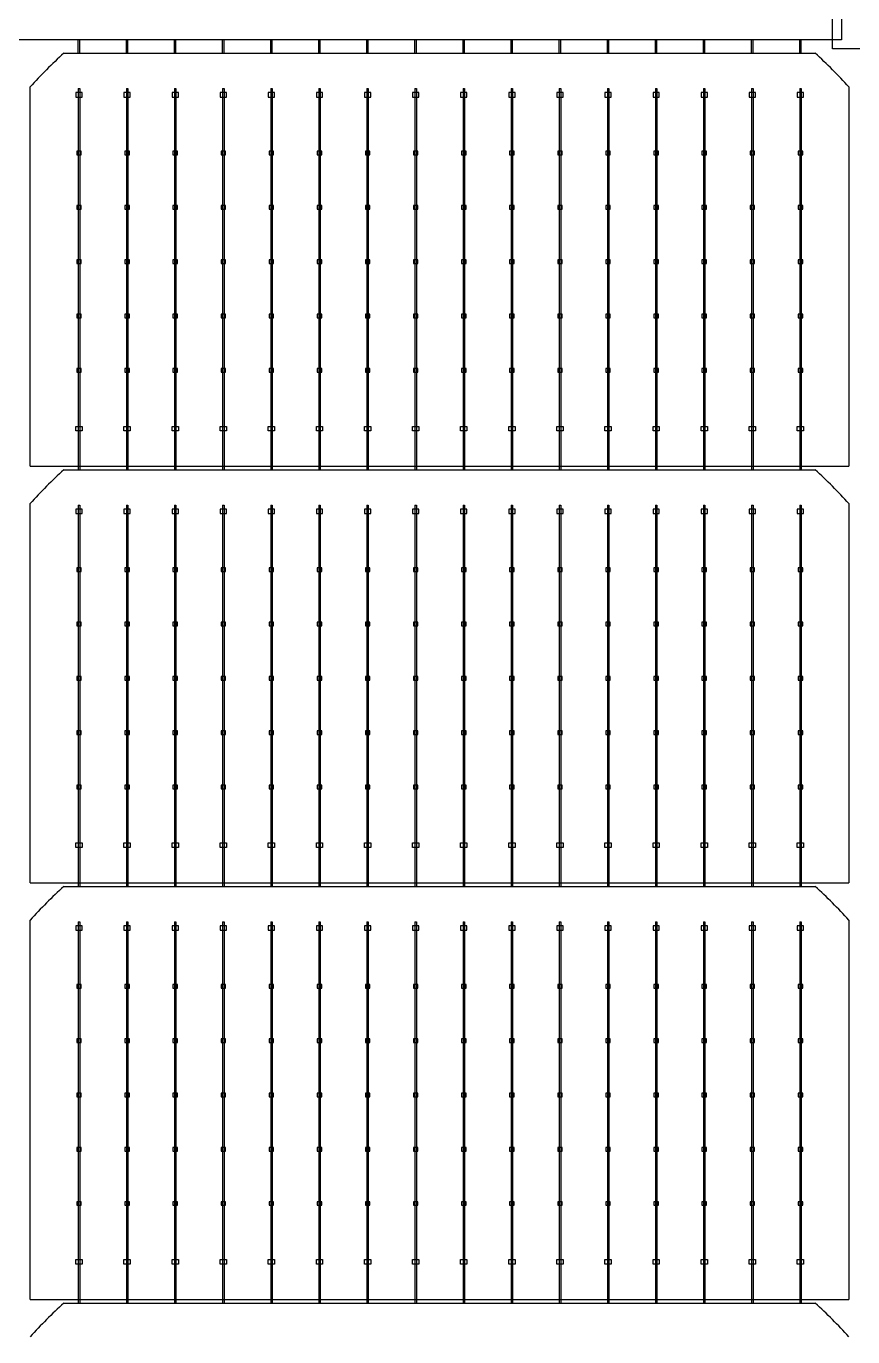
# Model space of a CAD drawing. Header units: millimetres. Extents: x 10297564 to 11610295, y -9287743 to -8409454.
# Drawn here: x 10669964 to 10671439, y -9200612 to -9198274 of the extents above; entities that cross this region are included whole.
import ezdxf

# ---------------------------------------------------------------- set-up
doc = ezdxf.new("R2010")
doc.units = ezdxf.units.MM
doc.header["$LTSCALE"] = 100
doc.layers.add('TEXTLINE', color=1, linetype='Continuous')

# ---------------------------------------------------------------- blocks, each defined once
blk = doc.blocks.new('635W')
for p, q in [((10686473.86, -10025405.21), (10686473.86, -10025402.21)), ((10686474.18, -10025405.21), (10686474.18, -10025402.21)), ((10686484.56, -10025405.21), (10686484.56, -10025402.21)), ((10686484.88, -10025405.21), (10686484.88, -10025402.21)), ((10686495.26, -10025405.21), (10686495.26, -10025402.21)), ((10686495.58, -10025405.21), (10686495.58, -10025402.21)), ((10686505.96, -10025405.21), (10686505.96, -10025402.21)), ((10686506.28, -10025405.21), (10686506.28, -10025402.21)), ((10686516.66, -10025405.21), (10686516.66, -10025402.21)), ((10686516.98, -10025405.21), (10686516.98, -10025402.21)), ((10686527.36, -10025405.21), (10686527.36, -10025402.21)), ((10686527.68, -10025405.21), (10686527.68, -10025402.21)), ((10686538.06, -10025405.21), (10686538.06, -10025402.21)), ((10686538.38, -10025405.21), (10686538.38, -10025402.21)), ((10686548.76, -10025405.21), (10686548.76, -10025402.21)), ((10686549.08, -10025405.21), (10686549.08, -10025402.21)), ((10686559.46, -10025405.21), (10686559.46, -10025402.21)), ((10686559.78, -10025405.21), (10686559.78, -10025402.21)), ((10686570.16, -10025405.21), (10686570.16, -10025402.21)), ((10686570.48, -10025405.21), (10686570.48, -10025402.21)), ((10686580.86, -10025405.21), (10686580.86, -10025402.21)), ((10686581.18, -10025405.21), (10686581.18, -10025402.21)), ((10686591.56, -10025405.21), (10686591.56, -10025402.21)), ((10686591.88, -10025405.21), (10686591.88, -10025402.21)), ((10686602.26, -10025405.21), (10686602.26, -10025402.21)), ((10686602.58, -10025405.21), (10686602.58, -10025402.21)), ((10686612.96, -10025405.21), (10686612.96, -10025402.21)), ((10686613.28, -10025405.21), (10686613.28, -10025402.21)), ((10686623.66, -10025405.21), (10686623.66, -10025402.21)), ((10686623.98, -10025405.21), (10686623.98, -10025402.21)), ((10686634.36, -10025405.21), (10686634.36, -10025402.21)), ((10686634.68, -10025405.21), (10686634.68, -10025402.21)), ((10686473.86, -10025413.09), (10686473.86, -10025497.89)), ((10686474.18, -10025413.09), (10686474.18, -10025497.89)), ((10686484.56, -10025413.09), (10686484.56, -10025497.89)), ((10686484.88, -10025413.09), (10686484.88, -10025497.89)), ((10686495.26, -10025413.09), (10686495.26, -10025497.89)), ((10686495.58, -10025413.09), (10686495.58, -10025497.89)), ((10686505.96, -10025413.09), (10686505.96, -10025497.89)), ((10686506.28, -10025413.09), (10686506.28, -10025497.89)), ((10686516.66, -10025413.09), (10686516.66, -10025497.89)), ((10686516.98, -10025413.09), (10686516.98, -10025497.89)), ((10686527.36, -10025413.09), (10686527.36, -10025497.89)), ((10686527.68, -10025413.09), (10686527.68, -10025497.89)), ((10686538.06, -10025413.09), (10686538.06, -10025497.89)), ((10686538.38, -10025413.09), (10686538.38, -10025497.89)), ((10686548.76, -10025413.09), (10686548.76, -10025497.89)), ((10686549.08, -10025413.09), (10686549.08, -10025497.89)), ((10686559.46, -10025413.09), (10686559.46, -10025497.89)), ((10686559.78, -10025413.09), (10686559.78, -10025497.89)), ((10686570.16, -10025413.09), (10686570.16, -10025497.89)), ((10686570.48, -10025413.09), (10686570.48, -10025497.89)), ((10686580.86, -10025413.09), (10686580.86, -10025497.89)), ((10686581.18, -10025413.09), (10686581.18, -10025497.89)), ((10686591.56, -10025413.09), (10686591.56, -10025497.89)), ((10686591.88, -10025413.09), (10686591.88, -10025497.89)), ((10686602.26, -10025413.09), (10686602.26, -10025497.89)), ((10686602.58, -10025413.09), (10686602.58, -10025497.89)), ((10686612.96, -10025413.09), (10686612.96, -10025497.89)), ((10686613.28, -10025413.09), (10686613.28, -10025497.89)), ((10686623.66, -10025413.09), (10686623.66, -10025497.89)), ((10686623.98, -10025413.09), (10686623.98, -10025497.89)), ((10686634.36, -10025413.09), (10686634.36, -10025497.89)), ((10686634.68, -10025413.09), (10686634.68, -10025497.89)), ((10686463.12, -10025497.09), (10686645.32, -10025497.09)), ((10686473.86, -10025505.76), (10686473.86, -10025590.57)), ((10686474.18, -10025505.76), (10686474.18, -10025590.57)), ((10686484.56, -10025505.76), (10686484.56, -10025590.57)), ((10686484.88, -10025505.76), (10686484.88, -10025590.57)), ((10686495.26, -10025505.76), (10686495.26, -10025590.57)), ((10686495.58, -10025505.76), (10686495.58, -10025590.57)), ((10686505.96, -10025505.76), (10686505.96, -10025590.57)), ((10686506.28, -10025505.76), (10686506.28, -10025590.57)), ((10686516.66, -10025505.76), (10686516.66, -10025590.57)), ((10686516.98, -10025505.76), (10686516.98, -10025590.57)), ((10686527.36, -10025505.76), (10686527.36, -10025590.57)), ((10686527.68, -10025505.76), (10686527.68, -10025590.57)), ((10686538.06, -10025505.76), (10686538.06, -10025590.57)), ((10686538.38, -10025505.76), (10686538.38, -10025590.57)), ((10686548.76, -10025505.76), (10686548.76, -10025590.57)), ((10686549.08, -10025505.76), (10686549.08, -10025590.57)), ((10686559.46, -10025505.76), (10686559.46, -10025590.57)), ((10686559.78, -10025505.76), (10686559.78, -10025590.57)), ((10686570.16, -10025505.76), (10686570.16, -10025590.57)), ((10686570.48, -10025505.76), (10686570.48, -10025590.57)), ((10686580.86, -10025505.76), (10686580.86, -10025590.57)), ((10686581.18, -10025505.76), (10686581.18, -10025590.57)), ((10686591.56, -10025505.76), (10686591.56, -10025590.57)), ((10686591.88, -10025505.76), (10686591.88, -10025590.57)), ((10686602.26, -10025505.76), (10686602.26, -10025590.57)), ((10686602.58, -10025505.76), (10686602.58, -10025590.57)), ((10686612.96, -10025505.76), (10686612.96, -10025590.57)), ((10686613.28, -10025505.76), (10686613.28, -10025590.57)), ((10686623.66, -10025505.76), (10686623.66, -10025590.57)), ((10686623.98, -10025505.76), (10686623.98, -10025590.57)), ((10686634.36, -10025505.76), (10686634.36, -10025590.57)), ((10686634.68, -10025505.76), (10686634.68, -10025590.57)), ((10686463.12, -10025589.76), (10686645.32, -10025589.76)), ((10686473.86, -10025598.44), (10686473.86, -10025683.24)), ((10686474.18, -10025598.44), (10686474.18, -10025683.24)), ((10686484.56, -10025598.44), (10686484.56, -10025683.24)), ((10686484.88, -10025598.44), (10686484.88, -10025683.24)), ((10686495.26, -10025598.44), (10686495.26, -10025683.24)), ((10686495.58, -10025598.44), (10686495.58, -10025683.24)), ((10686505.96, -10025598.44), (10686505.96, -10025683.24)), ((10686506.28, -10025598.44), (10686506.28, -10025683.24)), ((10686516.66, -10025598.44), (10686516.66, -10025683.24)), ((10686516.98, -10025598.44), (10686516.98, -10025683.24)), ((10686527.36, -10025598.44), (10686527.36, -10025683.24)), ((10686527.68, -10025598.44), (10686527.68, -10025683.24)), ((10686538.06, -10025598.44), (10686538.06, -10025683.24)), ((10686538.38, -10025598.44), (10686538.38, -10025683.24)), ((10686548.76, -10025598.44), (10686548.76, -10025683.24)), ((10686549.08, -10025598.44), (10686549.08, -10025683.24)), ((10686559.46, -10025598.44), (10686559.46, -10025683.24)), ((10686559.78, -10025598.44), (10686559.78, -10025683.24)), ((10686570.16, -10025598.44), (10686570.16, -10025683.24)), ((10686570.48, -10025598.44), (10686570.48, -10025683.24)), ((10686580.86, -10025598.44), (10686580.86, -10025683.24)), ((10686581.18, -10025598.44), (10686581.18, -10025683.24)), ((10686591.56, -10025598.44), (10686591.56, -10025683.24)), ((10686591.88, -10025598.44), (10686591.88, -10025683.24)), ((10686602.26, -10025598.44), (10686602.26, -10025683.24)), ((10686602.58, -10025598.44), (10686602.58, -10025683.24)), ((10686612.96, -10025598.44), (10686612.96, -10025683.24)), ((10686613.28, -10025598.44), (10686613.28, -10025683.24)), ((10686623.66, -10025598.44), (10686623.66, -10025683.24)), ((10686623.98, -10025598.44), (10686623.98, -10025683.24)), ((10686634.36, -10025598.44), (10686634.36, -10025683.24)), ((10686634.68, -10025598.44), (10686634.68, -10025683.24)), ((10686463.12, -10025682.44), (10686645.32, -10025682.44))]:
    blk.add_line(p, q)
for points in [[(10686650.67, -10025404.21), (10686641.67, -10025404.21), (10686641.67, -10025394.21), (10686650.67, -10025394.21)], [(10686643.67, -10025402.21), (10686280.67, -10025402.21), (10686280.67, -10025396.21), (10686643.67, -10025396.21)], [(10686474.72, -10025414.96), (10686474.72, -10025413.96), (10686473.32, -10025413.96), (10686473.32, -10025414.96)], [(10686485.42, -10025414.96), (10686485.42, -10025413.96), (10686484.02, -10025413.96), (10686484.02, -10025414.96)], [(10686496.12, -10025414.96), (10686496.12, -10025413.96), (10686494.72, -10025413.96), (10686494.72, -10025414.96)], [(10686506.82, -10025414.96), (10686506.82, -10025413.96), (10686505.42, -10025413.96), (10686505.42, -10025414.96)], [(10686517.52, -10025414.96), (10686517.52, -10025413.96), (10686516.12, -10025413.96), (10686516.12, -10025414.96)], [(10686528.22, -10025414.96), (10686528.22, -10025413.96), (10686526.82, -10025413.96), (10686526.82, -10025414.96)], [(10686538.92, -10025414.96), (10686538.92, -10025413.96), (10686537.52, -10025413.96), (10686537.52, -10025414.96)], [(10686549.62, -10025414.96), (10686549.62, -10025413.96), (10686548.22, -10025413.96), (10686548.22, -10025414.96)], [(10686560.32, -10025414.96), (10686560.32, -10025413.96), (10686558.92, -10025413.96), (10686558.92, -10025414.96)], [(10686571.02, -10025414.96), (10686571.02, -10025413.96), (10686569.62, -10025413.96), (10686569.62, -10025414.96)], [(10686581.72, -10025414.96), (10686581.72, -10025413.96), (10686580.32, -10025413.96), (10686580.32, -10025414.96)], [(10686592.42, -10025414.96), (10686592.42, -10025413.96), (10686591.02, -10025413.96), (10686591.02, -10025414.96)], [(10686603.12, -10025414.96), (10686603.12, -10025413.96), (10686601.72, -10025413.96), (10686601.72, -10025414.96)], [(10686613.82, -10025414.96), (10686613.82, -10025413.96), (10686612.42, -10025413.96), (10686612.42, -10025414.96)], [(10686624.52, -10025414.96), (10686624.52, -10025413.96), (10686623.12, -10025413.96), (10686623.12, -10025414.96)], [(10686635.22, -10025414.96), (10686635.22, -10025413.96), (10686633.82, -10025413.96), (10686633.82, -10025414.96)], [(10686473.52, -10025427.83), (10686474.52, -10025427.83), (10686474.52, -10025427.03), (10686473.52, -10025427.03)], [(10686484.22, -10025427.83), (10686485.22, -10025427.83), (10686485.22, -10025427.03), (10686484.22, -10025427.03)], [(10686494.92, -10025427.83), (10686495.92, -10025427.83), (10686495.92, -10025427.03), (10686494.92, -10025427.03)], [(10686505.62, -10025427.83), (10686506.62, -10025427.83), (10686506.62, -10025427.03), (10686505.62, -10025427.03)], [(10686516.32, -10025427.83), (10686517.32, -10025427.83), (10686517.32, -10025427.03), (10686516.32, -10025427.03)], [(10686527.02, -10025427.83), (10686528.02, -10025427.83), (10686528.02, -10025427.03), (10686527.02, -10025427.03)], [(10686537.72, -10025427.83), (10686538.72, -10025427.83), (10686538.72, -10025427.03), (10686537.72, -10025427.03)], [(10686548.42, -10025427.83), (10686549.42, -10025427.83), (10686549.42, -10025427.03), (10686548.42, -10025427.03)], [(10686559.12, -10025427.83), (10686560.12, -10025427.83), (10686560.12, -10025427.03), (10686559.12, -10025427.03)], [(10686569.82, -10025427.83), (10686570.82, -10025427.83), (10686570.82, -10025427.03), (10686569.82, -10025427.03)], [(10686580.52, -10025427.83), (10686581.52, -10025427.83), (10686581.52, -10025427.03), (10686580.52, -10025427.03)], [(10686591.22, -10025427.83), (10686592.22, -10025427.83), (10686592.22, -10025427.03), (10686591.22, -10025427.03)], [(10686601.92, -10025427.83), (10686602.92, -10025427.83), (10686602.92, -10025427.03), (10686601.92, -10025427.03)], [(10686612.62, -10025427.83), (10686613.62, -10025427.83), (10686613.62, -10025427.03), (10686612.62, -10025427.03)], [(10686623.32, -10025427.83), (10686624.32, -10025427.83), (10686624.32, -10025427.03), (10686623.32, -10025427.03)], [(10686634.02, -10025427.83), (10686635.02, -10025427.83), (10686635.02, -10025427.03), (10686634.02, -10025427.03)], [(10686473.52, -10025439.91), (10686474.52, -10025439.91), (10686474.52, -10025439.11), (10686473.52, -10025439.11)], [(10686484.22, -10025439.91), (10686485.22, -10025439.91), (10686485.22, -10025439.11), (10686484.22, -10025439.11)], [(10686494.92, -10025439.91), (10686495.92, -10025439.91), (10686495.92, -10025439.11), (10686494.92, -10025439.11)], [(10686505.62, -10025439.91), (10686506.62, -10025439.91), (10686506.62, -10025439.11), (10686505.62, -10025439.11)], [(10686516.32, -10025439.91), (10686517.32, -10025439.91), (10686517.32, -10025439.11), (10686516.32, -10025439.11)], [(10686527.02, -10025439.91), (10686528.02, -10025439.91), (10686528.02, -10025439.11), (10686527.02, -10025439.11)], [(10686537.72, -10025439.91), (10686538.72, -10025439.91), (10686538.72, -10025439.11), (10686537.72, -10025439.11)], [(10686548.42, -10025439.91), (10686549.42, -10025439.91), (10686549.42, -10025439.11), (10686548.42, -10025439.11)], [(10686559.12, -10025439.91), (10686560.12, -10025439.91), (10686560.12, -10025439.11), (10686559.12, -10025439.11)], [(10686569.82, -10025439.91), (10686570.82, -10025439.91), (10686570.82, -10025439.11), (10686569.82, -10025439.11)], [(10686580.52, -10025439.91), (10686581.52, -10025439.91), (10686581.52, -10025439.11), (10686580.52, -10025439.11)], [(10686591.22, -10025439.91), (10686592.22, -10025439.91), (10686592.22, -10025439.11), (10686591.22, -10025439.11)], [(10686601.92, -10025439.91), (10686602.92, -10025439.91), (10686602.92, -10025439.11), (10686601.92, -10025439.11)], [(10686612.62, -10025439.91), (10686613.62, -10025439.91), (10686613.62, -10025439.11), (10686612.62, -10025439.11)], [(10686623.32, -10025439.91), (10686624.32, -10025439.91), (10686624.32, -10025439.11), (10686623.32, -10025439.11)], [(10686634.02, -10025439.91), (10686635.02, -10025439.91), (10686635.02, -10025439.11), (10686634.02, -10025439.11)], [(10686473.52, -10025451.99), (10686474.52, -10025451.99), (10686474.52, -10025451.19), (10686473.52, -10025451.19)], [(10686484.22, -10025451.99), (10686485.22, -10025451.99), (10686485.22, -10025451.19), (10686484.22, -10025451.19)], [(10686494.92, -10025451.99), (10686495.92, -10025451.99), (10686495.92, -10025451.19), (10686494.92, -10025451.19)], [(10686505.62, -10025451.99), (10686506.62, -10025451.99), (10686506.62, -10025451.19), (10686505.62, -10025451.19)], [(10686516.32, -10025451.99), (10686517.32, -10025451.99), (10686517.32, -10025451.19), (10686516.32, -10025451.19)], [(10686527.02, -10025451.99), (10686528.02, -10025451.99), (10686528.02, -10025451.19), (10686527.02, -10025451.19)], [(10686537.72, -10025451.99), (10686538.72, -10025451.99), (10686538.72, -10025451.19), (10686537.72, -10025451.19)], [(10686548.42, -10025451.99), (10686549.42, -10025451.99), (10686549.42, -10025451.19), (10686548.42, -10025451.19)], [(10686559.12, -10025451.99), (10686560.12, -10025451.99), (10686560.12, -10025451.19), (10686559.12, -10025451.19)], [(10686569.82, -10025451.99), (10686570.82, -10025451.99), (10686570.82, -10025451.19), (10686569.82, -10025451.19)], [(10686580.52, -10025451.99), (10686581.52, -10025451.99), (10686581.52, -10025451.19), (10686580.52, -10025451.19)], [(10686591.22, -10025451.99), (10686592.22, -10025451.99), (10686592.22, -10025451.19), (10686591.22, -10025451.19)], [(10686601.92, -10025451.99), (10686602.92, -10025451.99), (10686602.92, -10025451.19), (10686601.92, -10025451.19)], [(10686612.62, -10025451.99), (10686613.62, -10025451.99), (10686613.62, -10025451.19), (10686612.62, -10025451.19)], [(10686623.32, -10025451.99), (10686624.32, -10025451.99), (10686624.32, -10025451.19), (10686623.32, -10025451.19)], [(10686634.02, -10025451.99), (10686635.02, -10025451.99), (10686635.02, -10025451.19), (10686634.02, -10025451.19)], [(10686473.52, -10025464.07), (10686474.52, -10025464.07), (10686474.52, -10025463.27), (10686473.52, -10025463.27)], [(10686484.22, -10025464.07), (10686485.22, -10025464.07), (10686485.22, -10025463.27), (10686484.22, -10025463.27)], [(10686494.92, -10025464.07), (10686495.92, -10025464.07), (10686495.92, -10025463.27), (10686494.92, -10025463.27)], [(10686505.62, -10025464.07), (10686506.62, -10025464.07), (10686506.62, -10025463.27), (10686505.62, -10025463.27)], [(10686516.32, -10025464.07), (10686517.32, -10025464.07), (10686517.32, -10025463.27), (10686516.32, -10025463.27)], [(10686527.02, -10025464.07), (10686528.02, -10025464.07), (10686528.02, -10025463.27), (10686527.02, -10025463.27)], [(10686537.72, -10025464.07), (10686538.72, -10025464.07), (10686538.72, -10025463.27), (10686537.72, -10025463.27)], [(10686548.42, -10025464.07), (10686549.42, -10025464.07), (10686549.42, -10025463.27), (10686548.42, -10025463.27)], [(10686559.12, -10025464.07), (10686560.12, -10025464.07), (10686560.12, -10025463.27), (10686559.12, -10025463.27)], [(10686569.82, -10025464.07), (10686570.82, -10025464.07), (10686570.82, -10025463.27), (10686569.82, -10025463.27)], [(10686580.52, -10025464.07), (10686581.52, -10025464.07), (10686581.52, -10025463.27), (10686580.52, -10025463.27)], [(10686591.22, -10025464.07), (10686592.22, -10025464.07), (10686592.22, -10025463.27), (10686591.22, -10025463.27)], [(10686601.92, -10025464.07), (10686602.92, -10025464.07), (10686602.92, -10025463.27), (10686601.92, -10025463.27)], [(10686612.62, -10025464.07), (10686613.62, -10025464.07), (10686613.62, -10025463.27), (10686612.62, -10025463.27)], [(10686623.32, -10025464.07), (10686624.32, -10025464.07), (10686624.32, -10025463.27), (10686623.32, -10025463.27)], [(10686634.02, -10025464.07), (10686635.02, -10025464.07), (10686635.02, -10025463.27), (10686634.02, -10025463.27)], [(10686473.52, -10025476.15), (10686474.52, -10025476.15), (10686474.52, -10025475.35), (10686473.52, -10025475.35)], [(10686484.22, -10025476.15), (10686485.22, -10025476.15), (10686485.22, -10025475.35), (10686484.22, -10025475.35)], [(10686494.92, -10025476.15), (10686495.92, -10025476.15), (10686495.92, -10025475.35), (10686494.92, -10025475.35)], [(10686505.62, -10025476.15), (10686506.62, -10025476.15), (10686506.62, -10025475.35), (10686505.62, -10025475.35)], [(10686516.32, -10025476.15), (10686517.32, -10025476.15), (10686517.32, -10025475.35), (10686516.32, -10025475.35)], [(10686527.02, -10025476.15), (10686528.02, -10025476.15), (10686528.02, -10025475.35), (10686527.02, -10025475.35)], [(10686537.72, -10025476.15), (10686538.72, -10025476.15), (10686538.72, -10025475.35), (10686537.72, -10025475.35)], [(10686548.42, -10025476.15), (10686549.42, -10025476.15), (10686549.42, -10025475.35), (10686548.42, -10025475.35)], [(10686559.12, -10025476.15), (10686560.12, -10025476.15), (10686560.12, -10025475.35), (10686559.12, -10025475.35)], [(10686569.82, -10025476.15), (10686570.82, -10025476.15), (10686570.82, -10025475.35), (10686569.82, -10025475.35)], [(10686580.52, -10025476.15), (10686581.52, -10025476.15), (10686581.52, -10025475.35), (10686580.52, -10025475.35)], [(10686591.22, -10025476.15), (10686592.22, -10025476.15), (10686592.22, -10025475.35), (10686591.22, -10025475.35)], [(10686601.92, -10025476.15), (10686602.92, -10025476.15), (10686602.92, -10025475.35), (10686601.92, -10025475.35)], [(10686612.62, -10025476.15), (10686613.62, -10025476.15), (10686613.62, -10025475.35), (10686612.62, -10025475.35)], [(10686623.32, -10025476.15), (10686624.32, -10025476.15), (10686624.32, -10025475.35), (10686623.32, -10025475.35)], [(10686634.02, -10025476.15), (10686635.02, -10025476.15), (10686635.02, -10025475.35), (10686634.02, -10025475.35)], [(10686474.72, -10025488.22), (10686474.72, -10025489.22), (10686473.32, -10025489.22), (10686473.32, -10025488.22)], [(10686485.42, -10025488.22), (10686485.42, -10025489.22), (10686484.02, -10025489.22), (10686484.02, -10025488.22)], [(10686496.12, -10025488.22), (10686496.12, -10025489.22), (10686494.72, -10025489.22), (10686494.72, -10025488.22)], [(10686506.82, -10025488.22), (10686506.82, -10025489.22), (10686505.42, -10025489.22), (10686505.42, -10025488.22)], [(10686517.52, -10025488.22), (10686517.52, -10025489.22), (10686516.12, -10025489.22), (10686516.12, -10025488.22)], [(10686528.22, -10025488.22), (10686528.22, -10025489.22), (10686526.82, -10025489.22), (10686526.82, -10025488.22)], [(10686538.92, -10025488.22), (10686538.92, -10025489.22), (10686537.52, -10025489.22), (10686537.52, -10025488.22)], [(10686549.62, -10025488.22), (10686549.62, -10025489.22), (10686548.22, -10025489.22), (10686548.22, -10025488.22)], [(10686560.32, -10025488.22), (10686560.32, -10025489.22), (10686558.92, -10025489.22), (10686558.92, -10025488.22)], [(10686571.02, -10025488.22), (10686571.02, -10025489.22), (10686569.62, -10025489.22), (10686569.62, -10025488.22)], [(10686581.72, -10025488.22), (10686581.72, -10025489.22), (10686580.32, -10025489.22), (10686580.32, -10025488.22)], [(10686592.42, -10025488.22), (10686592.42, -10025489.22), (10686591.02, -10025489.22), (10686591.02, -10025488.22)], [(10686603.12, -10025488.22), (10686603.12, -10025489.22), (10686601.72, -10025489.22), (10686601.72, -10025488.22)], [(10686613.82, -10025488.22), (10686613.82, -10025489.22), (10686612.42, -10025489.22), (10686612.42, -10025488.22)], [(10686624.52, -10025488.22), (10686624.52, -10025489.22), (10686623.12, -10025489.22), (10686623.12, -10025488.22)], [(10686635.22, -10025488.22), (10686635.22, -10025489.22), (10686633.82, -10025489.22), (10686633.82, -10025488.22)], [(10686474.72, -10025507.63), (10686474.72, -10025506.63), (10686473.32, -10025506.63), (10686473.32, -10025507.63)], [(10686485.42, -10025507.63), (10686485.42, -10025506.63), (10686484.02, -10025506.63), (10686484.02, -10025507.63)], [(10686496.12, -10025507.63), (10686496.12, -10025506.63), (10686494.72, -10025506.63), (10686494.72, -10025507.63)], [(10686506.82, -10025507.63), (10686506.82, -10025506.63), (10686505.42, -10025506.63), (10686505.42, -10025507.63)], [(10686517.52, -10025507.63), (10686517.52, -10025506.63), (10686516.12, -10025506.63), (10686516.12, -10025507.63)], [(10686528.22, -10025507.63), (10686528.22, -10025506.63), (10686526.82, -10025506.63), (10686526.82, -10025507.63)], [(10686538.92, -10025507.63), (10686538.92, -10025506.63), (10686537.52, -10025506.63), (10686537.52, -10025507.63)], [(10686549.62, -10025507.63), (10686549.62, -10025506.63), (10686548.22, -10025506.63), (10686548.22, -10025507.63)], [(10686560.32, -10025507.63), (10686560.32, -10025506.63), (10686558.92, -10025506.63), (10686558.92, -10025507.63)], [(10686571.02, -10025507.63), (10686571.02, -10025506.63), (10686569.62, -10025506.63), (10686569.62, -10025507.63)], [(10686581.72, -10025507.63), (10686581.72, -10025506.63), (10686580.32, -10025506.63), (10686580.32, -10025507.63)], [(10686592.42, -10025507.63), (10686592.42, -10025506.63), (10686591.02, -10025506.63), (10686591.02, -10025507.63)], [(10686603.12, -10025507.63), (10686603.12, -10025506.63), (10686601.72, -10025506.63), (10686601.72, -10025507.63)], [(10686613.82, -10025507.63), (10686613.82, -10025506.63), (10686612.42, -10025506.63), (10686612.42, -10025507.63)], [(10686624.52, -10025507.63), (10686624.52, -10025506.63), (10686623.12, -10025506.63), (10686623.12, -10025507.63)], [(10686635.22, -10025507.63), (10686635.22, -10025506.63), (10686633.82, -10025506.63), (10686633.82, -10025507.63)], [(10686473.52, -10025520.5), (10686474.52, -10025520.5), (10686474.52, -10025519.7), (10686473.52, -10025519.7)], [(10686484.22, -10025520.5), (10686485.22, -10025520.5), (10686485.22, -10025519.7), (10686484.22, -10025519.7)], [(10686494.92, -10025520.5), (10686495.92, -10025520.5), (10686495.92, -10025519.7), (10686494.92, -10025519.7)], [(10686505.62, -10025520.5), (10686506.62, -10025520.5), (10686506.62, -10025519.7), (10686505.62, -10025519.7)], [(10686516.32, -10025520.5), (10686517.32, -10025520.5), (10686517.32, -10025519.7), (10686516.32, -10025519.7)], [(10686527.02, -10025520.5), (10686528.02, -10025520.5), (10686528.02, -10025519.7), (10686527.02, -10025519.7)], [(10686537.72, -10025520.5), (10686538.72, -10025520.5), (10686538.72, -10025519.7), (10686537.72, -10025519.7)], [(10686548.42, -10025520.5), (10686549.42, -10025520.5), (10686549.42, -10025519.7), (10686548.42, -10025519.7)], [(10686559.12, -10025520.5), (10686560.12, -10025520.5), (10686560.12, -10025519.7), (10686559.12, -10025519.7)], [(10686569.82, -10025520.5), (10686570.82, -10025520.5), (10686570.82, -10025519.7), (10686569.82, -10025519.7)], [(10686580.52, -10025520.5), (10686581.52, -10025520.5), (10686581.52, -10025519.7), (10686580.52, -10025519.7)], [(10686591.22, -10025520.5), (10686592.22, -10025520.5), (10686592.22, -10025519.7), (10686591.22, -10025519.7)], [(10686601.92, -10025520.5), (10686602.92, -10025520.5), (10686602.92, -10025519.7), (10686601.92, -10025519.7)], [(10686612.62, -10025520.5), (10686613.62, -10025520.5), (10686613.62, -10025519.7), (10686612.62, -10025519.7)], [(10686623.32, -10025520.5), (10686624.32, -10025520.5), (10686624.32, -10025519.7), (10686623.32, -10025519.7)], [(10686634.02, -10025520.5), (10686635.02, -10025520.5), (10686635.02, -10025519.7), (10686634.02, -10025519.7)], [(10686473.52, -10025532.58), (10686474.52, -10025532.58), (10686474.52, -10025531.78), (10686473.52, -10025531.78)], [(10686484.22, -10025532.58), (10686485.22, -10025532.58), (10686485.22, -10025531.78), (10686484.22, -10025531.78)], [(10686494.92, -10025532.58), (10686495.92, -10025532.58), (10686495.92, -10025531.78), (10686494.92, -10025531.78)], [(10686505.62, -10025532.58), (10686506.62, -10025532.58), (10686506.62, -10025531.78), (10686505.62, -10025531.78)], [(10686516.32, -10025532.58), (10686517.32, -10025532.58), (10686517.32, -10025531.78), (10686516.32, -10025531.78)], [(10686527.02, -10025532.58), (10686528.02, -10025532.58), (10686528.02, -10025531.78), (10686527.02, -10025531.78)], [(10686537.72, -10025532.58), (10686538.72, -10025532.58), (10686538.72, -10025531.78), (10686537.72, -10025531.78)], [(10686548.42, -10025532.58), (10686549.42, -10025532.58), (10686549.42, -10025531.78), (10686548.42, -10025531.78)], [(10686559.12, -10025532.58), (10686560.12, -10025532.58), (10686560.12, -10025531.78), (10686559.12, -10025531.78)], [(10686569.82, -10025532.58), (10686570.82, -10025532.58), (10686570.82, -10025531.78), (10686569.82, -10025531.78)], [(10686580.52, -10025532.58), (10686581.52, -10025532.58), (10686581.52, -10025531.78), (10686580.52, -10025531.78)], [(10686591.22, -10025532.58), (10686592.22, -10025532.58), (10686592.22, -10025531.78), (10686591.22, -10025531.78)], [(10686601.92, -10025532.58), (10686602.92, -10025532.58), (10686602.92, -10025531.78), (10686601.92, -10025531.78)], [(10686612.62, -10025532.58), (10686613.62, -10025532.58), (10686613.62, -10025531.78), (10686612.62, -10025531.78)], [(10686623.32, -10025532.58), (10686624.32, -10025532.58), (10686624.32, -10025531.78), (10686623.32, -10025531.78)], [(10686634.02, -10025532.58), (10686635.02, -10025532.58), (10686635.02, -10025531.78), (10686634.02, -10025531.78)], [(10686473.52, -10025544.66), (10686474.52, -10025544.66), (10686474.52, -10025543.86), (10686473.52, -10025543.86)], [(10686484.22, -10025544.66), (10686485.22, -10025544.66), (10686485.22, -10025543.86), (10686484.22, -10025543.86)], [(10686494.92, -10025544.66), (10686495.92, -10025544.66), (10686495.92, -10025543.86), (10686494.92, -10025543.86)], [(10686505.62, -10025544.66), (10686506.62, -10025544.66), (10686506.62, -10025543.86), (10686505.62, -10025543.86)], [(10686516.32, -10025544.66), (10686517.32, -10025544.66), (10686517.32, -10025543.86), (10686516.32, -10025543.86)], [(10686527.02, -10025544.66), (10686528.02, -10025544.66), (10686528.02, -10025543.86), (10686527.02, -10025543.86)], [(10686537.72, -10025544.66), (10686538.72, -10025544.66), (10686538.72, -10025543.86), (10686537.72, -10025543.86)], [(10686548.42, -10025544.66), (10686549.42, -10025544.66), (10686549.42, -10025543.86), (10686548.42, -10025543.86)], [(10686559.12, -10025544.66), (10686560.12, -10025544.66), (10686560.12, -10025543.86), (10686559.12, -10025543.86)], [(10686569.82, -10025544.66), (10686570.82, -10025544.66), (10686570.82, -10025543.86), (10686569.82, -10025543.86)], [(10686580.52, -10025544.66), (10686581.52, -10025544.66), (10686581.52, -10025543.86), (10686580.52, -10025543.86)], [(10686591.22, -10025544.66), (10686592.22, -10025544.66), (10686592.22, -10025543.86), (10686591.22, -10025543.86)], [(10686601.92, -10025544.66), (10686602.92, -10025544.66), (10686602.92, -10025543.86), (10686601.92, -10025543.86)], [(10686612.62, -10025544.66), (10686613.62, -10025544.66), (10686613.62, -10025543.86), (10686612.62, -10025543.86)], [(10686623.32, -10025544.66), (10686624.32, -10025544.66), (10686624.32, -10025543.86), (10686623.32, -10025543.86)], [(10686634.02, -10025544.66), (10686635.02, -10025544.66), (10686635.02, -10025543.86), (10686634.02, -10025543.86)], [(10686473.52, -10025556.74), (10686474.52, -10025556.74), (10686474.52, -10025555.94), (10686473.52, -10025555.94)], [(10686484.22, -10025556.74), (10686485.22, -10025556.74), (10686485.22, -10025555.94), (10686484.22, -10025555.94)], [(10686494.92, -10025556.74), (10686495.92, -10025556.74), (10686495.92, -10025555.94), (10686494.92, -10025555.94)], [(10686505.62, -10025556.74), (10686506.62, -10025556.74), (10686506.62, -10025555.94), (10686505.62, -10025555.94)], [(10686516.32, -10025556.74), (10686517.32, -10025556.74), (10686517.32, -10025555.94), (10686516.32, -10025555.94)], [(10686527.02, -10025556.74), (10686528.02, -10025556.74), (10686528.02, -10025555.94), (10686527.02, -10025555.94)], [(10686537.72, -10025556.74), (10686538.72, -10025556.74), (10686538.72, -10025555.94), (10686537.72, -10025555.94)], [(10686548.42, -10025556.74), (10686549.42, -10025556.74), (10686549.42, -10025555.94), (10686548.42, -10025555.94)], [(10686559.12, -10025556.74), (10686560.12, -10025556.74), (10686560.12, -10025555.94), (10686559.12, -10025555.94)], [(10686569.82, -10025556.74), (10686570.82, -10025556.74), (10686570.82, -10025555.94), (10686569.82, -10025555.94)], [(10686580.52, -10025556.74), (10686581.52, -10025556.74), (10686581.52, -10025555.94), (10686580.52, -10025555.94)], [(10686591.22, -10025556.74), (10686592.22, -10025556.74), (10686592.22, -10025555.94), (10686591.22, -10025555.94)], [(10686601.92, -10025556.74), (10686602.92, -10025556.74), (10686602.92, -10025555.94), (10686601.92, -10025555.94)], [(10686612.62, -10025556.74), (10686613.62, -10025556.74), (10686613.62, -10025555.94), (10686612.62, -10025555.94)], [(10686623.32, -10025556.74), (10686624.32, -10025556.74), (10686624.32, -10025555.94), (10686623.32, -10025555.94)], [(10686634.02, -10025556.74), (10686635.02, -10025556.74), (10686635.02, -10025555.94), (10686634.02, -10025555.94)], [(10686473.52, -10025568.82), (10686474.52, -10025568.82), (10686474.52, -10025568.02), (10686473.52, -10025568.02)], [(10686484.22, -10025568.82), (10686485.22, -10025568.82), (10686485.22, -10025568.02), (10686484.22, -10025568.02)], [(10686494.92, -10025568.82), (10686495.92, -10025568.82), (10686495.92, -10025568.02), (10686494.92, -10025568.02)], [(10686505.62, -10025568.82), (10686506.62, -10025568.82), (10686506.62, -10025568.02), (10686505.62, -10025568.02)], [(10686516.32, -10025568.82), (10686517.32, -10025568.82), (10686517.32, -10025568.02), (10686516.32, -10025568.02)], [(10686527.02, -10025568.82), (10686528.02, -10025568.82), (10686528.02, -10025568.02), (10686527.02, -10025568.02)], [(10686537.72, -10025568.82), (10686538.72, -10025568.82), (10686538.72, -10025568.02), (10686537.72, -10025568.02)], [(10686548.42, -10025568.82), (10686549.42, -10025568.82), (10686549.42, -10025568.02), (10686548.42, -10025568.02)], [(10686559.12, -10025568.82), (10686560.12, -10025568.82), (10686560.12, -10025568.02), (10686559.12, -10025568.02)], [(10686569.82, -10025568.82), (10686570.82, -10025568.82), (10686570.82, -10025568.02), (10686569.82, -10025568.02)], [(10686580.52, -10025568.82), (10686581.52, -10025568.82), (10686581.52, -10025568.02), (10686580.52, -10025568.02)], [(10686591.22, -10025568.82), (10686592.22, -10025568.82), (10686592.22, -10025568.02), (10686591.22, -10025568.02)], [(10686601.92, -10025568.82), (10686602.92, -10025568.82), (10686602.92, -10025568.02), (10686601.92, -10025568.02)], [(10686612.62, -10025568.82), (10686613.62, -10025568.82), (10686613.62, -10025568.02), (10686612.62, -10025568.02)], [(10686623.32, -10025568.82), (10686624.32, -10025568.82), (10686624.32, -10025568.02), (10686623.32, -10025568.02)], [(10686634.02, -10025568.82), (10686635.02, -10025568.82), (10686635.02, -10025568.02), (10686634.02, -10025568.02)], [(10686474.72, -10025580.89), (10686474.72, -10025581.89), (10686473.32, -10025581.89), (10686473.32, -10025580.89)], [(10686485.42, -10025580.89), (10686485.42, -10025581.89), (10686484.02, -10025581.89), (10686484.02, -10025580.89)], [(10686496.12, -10025580.89), (10686496.12, -10025581.89), (10686494.72, -10025581.89), (10686494.72, -10025580.89)], [(10686506.82, -10025580.89), (10686506.82, -10025581.89), (10686505.42, -10025581.89), (10686505.42, -10025580.89)], [(10686517.52, -10025580.89), (10686517.52, -10025581.89), (10686516.12, -10025581.89), (10686516.12, -10025580.89)], [(10686528.22, -10025580.89), (10686528.22, -10025581.89), (10686526.82, -10025581.89), (10686526.82, -10025580.89)], [(10686538.92, -10025580.89), (10686538.92, -10025581.89), (10686537.52, -10025581.89), (10686537.52, -10025580.89)], [(10686549.62, -10025580.89), (10686549.62, -10025581.89), (10686548.22, -10025581.89), (10686548.22, -10025580.89)], [(10686560.32, -10025580.89), (10686560.32, -10025581.89), (10686558.92, -10025581.89), (10686558.92, -10025580.89)], [(10686571.02, -10025580.89), (10686571.02, -10025581.89), (10686569.62, -10025581.89), (10686569.62, -10025580.89)], [(10686581.72, -10025580.89), (10686581.72, -10025581.89), (10686580.32, -10025581.89), (10686580.32, -10025580.89)], [(10686592.42, -10025580.89), (10686592.42, -10025581.89), (10686591.02, -10025581.89), (10686591.02, -10025580.89)], [(10686603.12, -10025580.89), (10686603.12, -10025581.89), (10686601.72, -10025581.89), (10686601.72, -10025580.89)], [(10686613.82, -10025580.89), (10686613.82, -10025581.89), (10686612.42, -10025581.89), (10686612.42, -10025580.89)], [(10686624.52, -10025580.89), (10686624.52, -10025581.89), (10686623.12, -10025581.89), (10686623.12, -10025580.89)], [(10686635.22, -10025580.89), (10686635.22, -10025581.89), (10686633.82, -10025581.89), (10686633.82, -10025580.89)], [(10686474.72, -10025600.31), (10686474.72, -10025599.31), (10686473.32, -10025599.31), (10686473.32, -10025600.31)], [(10686485.42, -10025600.31), (10686485.42, -10025599.31), (10686484.02, -10025599.31), (10686484.02, -10025600.31)], [(10686496.12, -10025600.31), (10686496.12, -10025599.31), (10686494.72, -10025599.31), (10686494.72, -10025600.31)], [(10686506.82, -10025600.31), (10686506.82, -10025599.31), (10686505.42, -10025599.31), (10686505.42, -10025600.31)], [(10686517.52, -10025600.31), (10686517.52, -10025599.31), (10686516.12, -10025599.31), (10686516.12, -10025600.31)], [(10686528.22, -10025600.31), (10686528.22, -10025599.31), (10686526.82, -10025599.31), (10686526.82, -10025600.31)], [(10686538.92, -10025600.31), (10686538.92, -10025599.31), (10686537.52, -10025599.31), (10686537.52, -10025600.31)], [(10686549.62, -10025600.31), (10686549.62, -10025599.31), (10686548.22, -10025599.31), (10686548.22, -10025600.31)], [(10686560.32, -10025600.31), (10686560.32, -10025599.31), (10686558.92, -10025599.31), (10686558.92, -10025600.31)], [(10686571.02, -10025600.31), (10686571.02, -10025599.31), (10686569.62, -10025599.31), (10686569.62, -10025600.31)], [(10686581.72, -10025600.31), (10686581.72, -10025599.31), (10686580.32, -10025599.31), (10686580.32, -10025600.31)], [(10686592.42, -10025600.31), (10686592.42, -10025599.31), (10686591.02, -10025599.31), (10686591.02, -10025600.31)], [(10686603.12, -10025600.31), (10686603.12, -10025599.31), (10686601.72, -10025599.31), (10686601.72, -10025600.31)], [(10686613.82, -10025600.31), (10686613.82, -10025599.31), (10686612.42, -10025599.31), (10686612.42, -10025600.31)], [(10686624.52, -10025600.31), (10686624.52, -10025599.31), (10686623.12, -10025599.31), (10686623.12, -10025600.31)], [(10686635.22, -10025600.31), (10686635.22, -10025599.31), (10686633.82, -10025599.31), (10686633.82, -10025600.31)], [(10686473.52, -10025613.18), (10686474.52, -10025613.18), (10686474.52, -10025612.38), (10686473.52, -10025612.38)], [(10686484.22, -10025613.18), (10686485.22, -10025613.18), (10686485.22, -10025612.38), (10686484.22, -10025612.38)], [(10686494.92, -10025613.18), (10686495.92, -10025613.18), (10686495.92, -10025612.38), (10686494.92, -10025612.38)], [(10686505.62, -10025613.18), (10686506.62, -10025613.18), (10686506.62, -10025612.38), (10686505.62, -10025612.38)], [(10686516.32, -10025613.18), (10686517.32, -10025613.18), (10686517.32, -10025612.38), (10686516.32, -10025612.38)], [(10686527.02, -10025613.18), (10686528.02, -10025613.18), (10686528.02, -10025612.38), (10686527.02, -10025612.38)], [(10686537.72, -10025613.18), (10686538.72, -10025613.18), (10686538.72, -10025612.38), (10686537.72, -10025612.38)], [(10686548.42, -10025613.18), (10686549.42, -10025613.18), (10686549.42, -10025612.38), (10686548.42, -10025612.38)], [(10686559.12, -10025613.18), (10686560.12, -10025613.18), (10686560.12, -10025612.38), (10686559.12, -10025612.38)], [(10686569.82, -10025613.18), (10686570.82, -10025613.18), (10686570.82, -10025612.38), (10686569.82, -10025612.38)], [(10686580.52, -10025613.18), (10686581.52, -10025613.18), (10686581.52, -10025612.38), (10686580.52, -10025612.38)], [(10686591.22, -10025613.18), (10686592.22, -10025613.18), (10686592.22, -10025612.38), (10686591.22, -10025612.38)], [(10686601.92, -10025613.18), (10686602.92, -10025613.18), (10686602.92, -10025612.38), (10686601.92, -10025612.38)], [(10686612.62, -10025613.18), (10686613.62, -10025613.18), (10686613.62, -10025612.38), (10686612.62, -10025612.38)], [(10686623.32, -10025613.18), (10686624.32, -10025613.18), (10686624.32, -10025612.38), (10686623.32, -10025612.38)], [(10686634.02, -10025613.18), (10686635.02, -10025613.18), (10686635.02, -10025612.38), (10686634.02, -10025612.38)], [(10686473.52, -10025625.26), (10686474.52, -10025625.26), (10686474.52, -10025624.46), (10686473.52, -10025624.46)], [(10686484.22, -10025625.26), (10686485.22, -10025625.26), (10686485.22, -10025624.46), (10686484.22, -10025624.46)], [(10686494.92, -10025625.26), (10686495.92, -10025625.26), (10686495.92, -10025624.46), (10686494.92, -10025624.46)], [(10686505.62, -10025625.26), (10686506.62, -10025625.26), (10686506.62, -10025624.46), (10686505.62, -10025624.46)], [(10686516.32, -10025625.26), (10686517.32, -10025625.26), (10686517.32, -10025624.46), (10686516.32, -10025624.46)], [(10686527.02, -10025625.26), (10686528.02, -10025625.26), (10686528.02, -10025624.46), (10686527.02, -10025624.46)], [(10686537.72, -10025625.26), (10686538.72, -10025625.26), (10686538.72, -10025624.46), (10686537.72, -10025624.46)], [(10686548.42, -10025625.26), (10686549.42, -10025625.26), (10686549.42, -10025624.46), (10686548.42, -10025624.46)], [(10686559.12, -10025625.26), (10686560.12, -10025625.26), (10686560.12, -10025624.46), (10686559.12, -10025624.46)], [(10686569.82, -10025625.26), (10686570.82, -10025625.26), (10686570.82, -10025624.46), (10686569.82, -10025624.46)], [(10686580.52, -10025625.26), (10686581.52, -10025625.26), (10686581.52, -10025624.46), (10686580.52, -10025624.46)], [(10686591.22, -10025625.26), (10686592.22, -10025625.26), (10686592.22, -10025624.46), (10686591.22, -10025624.46)], [(10686601.92, -10025625.26), (10686602.92, -10025625.26), (10686602.92, -10025624.46), (10686601.92, -10025624.46)], [(10686612.62, -10025625.26), (10686613.62, -10025625.26), (10686613.62, -10025624.46), (10686612.62, -10025624.46)], [(10686623.32, -10025625.26), (10686624.32, -10025625.26), (10686624.32, -10025624.46), (10686623.32, -10025624.46)], [(10686634.02, -10025625.26), (10686635.02, -10025625.26), (10686635.02, -10025624.46), (10686634.02, -10025624.46)], [(10686473.52, -10025637.34), (10686474.52, -10025637.34), (10686474.52, -10025636.54), (10686473.52, -10025636.54)], [(10686484.22, -10025637.34), (10686485.22, -10025637.34), (10686485.22, -10025636.54), (10686484.22, -10025636.54)], [(10686494.92, -10025637.34), (10686495.92, -10025637.34), (10686495.92, -10025636.54), (10686494.92, -10025636.54)], [(10686505.62, -10025637.34), (10686506.62, -10025637.34), (10686506.62, -10025636.54), (10686505.62, -10025636.54)], [(10686516.32, -10025637.34), (10686517.32, -10025637.34), (10686517.32, -10025636.54), (10686516.32, -10025636.54)], [(10686527.02, -10025637.34), (10686528.02, -10025637.34), (10686528.02, -10025636.54), (10686527.02, -10025636.54)], [(10686537.72, -10025637.34), (10686538.72, -10025637.34), (10686538.72, -10025636.54), (10686537.72, -10025636.54)], [(10686548.42, -10025637.34), (10686549.42, -10025637.34), (10686549.42, -10025636.54), (10686548.42, -10025636.54)], [(10686559.12, -10025637.34), (10686560.12, -10025637.34), (10686560.12, -10025636.54), (10686559.12, -10025636.54)], [(10686569.82, -10025637.34), (10686570.82, -10025637.34), (10686570.82, -10025636.54), (10686569.82, -10025636.54)], [(10686580.52, -10025637.34), (10686581.52, -10025637.34), (10686581.52, -10025636.54), (10686580.52, -10025636.54)], [(10686591.22, -10025637.34), (10686592.22, -10025637.34), (10686592.22, -10025636.54), (10686591.22, -10025636.54)], [(10686601.92, -10025637.34), (10686602.92, -10025637.34), (10686602.92, -10025636.54), (10686601.92, -10025636.54)], [(10686612.62, -10025637.34), (10686613.62, -10025637.34), (10686613.62, -10025636.54), (10686612.62, -10025636.54)], [(10686623.32, -10025637.34), (10686624.32, -10025637.34), (10686624.32, -10025636.54), (10686623.32, -10025636.54)], [(10686634.02, -10025637.34), (10686635.02, -10025637.34), (10686635.02, -10025636.54), (10686634.02, -10025636.54)], [(10686473.52, -10025649.42), (10686474.52, -10025649.42), (10686474.52, -10025648.62), (10686473.52, -10025648.62)], [(10686484.22, -10025649.42), (10686485.22, -10025649.42), (10686485.22, -10025648.62), (10686484.22, -10025648.62)], [(10686494.92, -10025649.42), (10686495.92, -10025649.42), (10686495.92, -10025648.62), (10686494.92, -10025648.62)], [(10686505.62, -10025649.42), (10686506.62, -10025649.42), (10686506.62, -10025648.62), (10686505.62, -10025648.62)], [(10686516.32, -10025649.42), (10686517.32, -10025649.42), (10686517.32, -10025648.62), (10686516.32, -10025648.62)], [(10686527.02, -10025649.42), (10686528.02, -10025649.42), (10686528.02, -10025648.62), (10686527.02, -10025648.62)], [(10686537.72, -10025649.42), (10686538.72, -10025649.42), (10686538.72, -10025648.62), (10686537.72, -10025648.62)], [(10686548.42, -10025649.42), (10686549.42, -10025649.42), (10686549.42, -10025648.62), (10686548.42, -10025648.62)], [(10686559.12, -10025649.42), (10686560.12, -10025649.42), (10686560.12, -10025648.62), (10686559.12, -10025648.62)], [(10686569.82, -10025649.42), (10686570.82, -10025649.42), (10686570.82, -10025648.62), (10686569.82, -10025648.62)], [(10686580.52, -10025649.42), (10686581.52, -10025649.42), (10686581.52, -10025648.62), (10686580.52, -10025648.62)], [(10686591.22, -10025649.42), (10686592.22, -10025649.42), (10686592.22, -10025648.62), (10686591.22, -10025648.62)], [(10686601.92, -10025649.42), (10686602.92, -10025649.42), (10686602.92, -10025648.62), (10686601.92, -10025648.62)], [(10686612.62, -10025649.42), (10686613.62, -10025649.42), (10686613.62, -10025648.62), (10686612.62, -10025648.62)], [(10686623.32, -10025649.42), (10686624.32, -10025649.42), (10686624.32, -10025648.62), (10686623.32, -10025648.62)], [(10686634.02, -10025649.42), (10686635.02, -10025649.42), (10686635.02, -10025648.62), (10686634.02, -10025648.62)], [(10686473.52, -10025661.5), (10686474.52, -10025661.5), (10686474.52, -10025660.7), (10686473.52, -10025660.7)], [(10686484.22, -10025661.5), (10686485.22, -10025661.5), (10686485.22, -10025660.7), (10686484.22, -10025660.7)], [(10686494.92, -10025661.5), (10686495.92, -10025661.5), (10686495.92, -10025660.7), (10686494.92, -10025660.7)], [(10686505.62, -10025661.5), (10686506.62, -10025661.5), (10686506.62, -10025660.7), (10686505.62, -10025660.7)], [(10686516.32, -10025661.5), (10686517.32, -10025661.5), (10686517.32, -10025660.7), (10686516.32, -10025660.7)], [(10686527.02, -10025661.5), (10686528.02, -10025661.5), (10686528.02, -10025660.7), (10686527.02, -10025660.7)], [(10686537.72, -10025661.5), (10686538.72, -10025661.5), (10686538.72, -10025660.7), (10686537.72, -10025660.7)], [(10686548.42, -10025661.5), (10686549.42, -10025661.5), (10686549.42, -10025660.7), (10686548.42, -10025660.7)], [(10686559.12, -10025661.5), (10686560.12, -10025661.5), (10686560.12, -10025660.7), (10686559.12, -10025660.7)], [(10686569.82, -10025661.5), (10686570.82, -10025661.5), (10686570.82, -10025660.7), (10686569.82, -10025660.7)], [(10686580.52, -10025661.5), (10686581.52, -10025661.5), (10686581.52, -10025660.7), (10686580.52, -10025660.7)], [(10686591.22, -10025661.5), (10686592.22, -10025661.5), (10686592.22, -10025660.7), (10686591.22, -10025660.7)], [(10686601.92, -10025661.5), (10686602.92, -10025661.5), (10686602.92, -10025660.7), (10686601.92, -10025660.7)], [(10686612.62, -10025661.5), (10686613.62, -10025661.5), (10686613.62, -10025660.7), (10686612.62, -10025660.7)], [(10686623.32, -10025661.5), (10686624.32, -10025661.5), (10686624.32, -10025660.7), (10686623.32, -10025660.7)], [(10686634.02, -10025661.5), (10686635.02, -10025661.5), (10686635.02, -10025660.7), (10686634.02, -10025660.7)], [(10686474.72, -10025673.57), (10686474.72, -10025674.57), (10686473.32, -10025674.57), (10686473.32, -10025673.57)], [(10686485.42, -10025673.57), (10686485.42, -10025674.57), (10686484.02, -10025674.57), (10686484.02, -10025673.57)], [(10686496.12, -10025673.57), (10686496.12, -10025674.57), (10686494.72, -10025674.57), (10686494.72, -10025673.57)], [(10686506.82, -10025673.57), (10686506.82, -10025674.57), (10686505.42, -10025674.57), (10686505.42, -10025673.57)], [(10686517.52, -10025673.57), (10686517.52, -10025674.57), (10686516.12, -10025674.57), (10686516.12, -10025673.57)], [(10686528.22, -10025673.57), (10686528.22, -10025674.57), (10686526.82, -10025674.57), (10686526.82, -10025673.57)], [(10686538.92, -10025673.57), (10686538.92, -10025674.57), (10686537.52, -10025674.57), (10686537.52, -10025673.57)], [(10686549.62, -10025673.57), (10686549.62, -10025674.57), (10686548.22, -10025674.57), (10686548.22, -10025673.57)], [(10686560.32, -10025673.57), (10686560.32, -10025674.57), (10686558.92, -10025674.57), (10686558.92, -10025673.57)], [(10686571.02, -10025673.57), (10686571.02, -10025674.57), (10686569.62, -10025674.57), (10686569.62, -10025673.57)], [(10686581.72, -10025673.57), (10686581.72, -10025674.57), (10686580.32, -10025674.57), (10686580.32, -10025673.57)], [(10686592.42, -10025673.57), (10686592.42, -10025674.57), (10686591.02, -10025674.57), (10686591.02, -10025673.57)], [(10686603.12, -10025673.57), (10686603.12, -10025674.57), (10686601.72, -10025674.57), (10686601.72, -10025673.57)], [(10686613.82, -10025673.57), (10686613.82, -10025674.57), (10686612.42, -10025674.57), (10686612.42, -10025673.57)], [(10686624.52, -10025673.57), (10686624.52, -10025674.57), (10686623.12, -10025674.57), (10686623.12, -10025673.57)], [(10686635.22, -10025673.57), (10686635.22, -10025674.57), (10686633.82, -10025674.57), (10686633.82, -10025673.57)]]:
    blk.add_lwpolyline(points, close=True)
for points in [[(10686470.63, -10025405.21), (10686637.82, -10025405.21)], [(10686463.12, -10025497.09), (10686463.12, -10025412.72)], [(10686473.86, -10025413.09), (10686474.18, -10025413.09)], [(10686484.56, -10025413.09), (10686484.88, -10025413.09)], [(10686495.26, -10025413.09), (10686495.58, -10025413.09)], [(10686505.96, -10025413.09), (10686506.28, -10025413.09)], [(10686516.66, -10025413.09), (10686516.98, -10025413.09)], [(10686527.36, -10025413.09), (10686527.68, -10025413.09)], [(10686538.06, -10025413.09), (10686538.38, -10025413.09)], [(10686548.76, -10025413.09), (10686549.08, -10025413.09)], [(10686559.46, -10025413.09), (10686559.78, -10025413.09)], [(10686570.16, -10025413.09), (10686570.48, -10025413.09)], [(10686580.86, -10025413.09), (10686581.18, -10025413.09)], [(10686591.56, -10025413.09), (10686591.88, -10025413.09)], [(10686602.26, -10025413.09), (10686602.58, -10025413.09)], [(10686612.96, -10025413.09), (10686613.28, -10025413.09)], [(10686623.66, -10025413.09), (10686623.98, -10025413.09)], [(10686634.36, -10025413.09), (10686634.68, -10025413.09)], [(10686645.32, -10025412.72), (10686645.32, -10025497.09)], [(10686470.63, -10025497.89), (10686637.82, -10025497.89)], [(10686463.12, -10025589.76), (10686463.12, -10025505.39)], [(10686473.86, -10025505.76), (10686474.18, -10025505.76)], [(10686484.56, -10025505.76), (10686484.88, -10025505.76)], [(10686495.26, -10025505.76), (10686495.58, -10025505.76)], [(10686505.96, -10025505.76), (10686506.28, -10025505.76)], [(10686516.66, -10025505.76), (10686516.98, -10025505.76)], [(10686527.36, -10025505.76), (10686527.68, -10025505.76)], [(10686538.06, -10025505.76), (10686538.38, -10025505.76)], [(10686548.76, -10025505.76), (10686549.08, -10025505.76)], [(10686559.46, -10025505.76), (10686559.78, -10025505.76)], [(10686570.16, -10025505.76), (10686570.48, -10025505.76)], [(10686580.86, -10025505.76), (10686581.18, -10025505.76)], [(10686591.56, -10025505.76), (10686591.88, -10025505.76)], [(10686602.26, -10025505.76), (10686602.58, -10025505.76)], [(10686612.96, -10025505.76), (10686613.28, -10025505.76)], [(10686623.66, -10025505.76), (10686623.98, -10025505.76)], [(10686634.36, -10025505.76), (10686634.68, -10025505.76)], [(10686645.32, -10025505.39), (10686645.32, -10025589.76)], [(10686470.63, -10025590.56), (10686637.82, -10025590.56)], [(10686463.12, -10025682.44), (10686463.12, -10025598.07)], [(10686473.86, -10025598.44), (10686474.18, -10025598.44)], [(10686484.56, -10025598.44), (10686484.88, -10025598.44)], [(10686495.26, -10025598.44), (10686495.58, -10025598.44)], [(10686505.96, -10025598.44), (10686506.28, -10025598.44)], [(10686516.66, -10025598.44), (10686516.98, -10025598.44)], [(10686527.36, -10025598.44), (10686527.68, -10025598.44)], [(10686538.06, -10025598.44), (10686538.38, -10025598.44)], [(10686548.76, -10025598.44), (10686549.08, -10025598.44)], [(10686559.46, -10025598.44), (10686559.78, -10025598.44)], [(10686570.16, -10025598.44), (10686570.48, -10025598.44)], [(10686580.86, -10025598.44), (10686581.18, -10025598.44)], [(10686591.56, -10025598.44), (10686591.88, -10025598.44)], [(10686602.26, -10025598.44), (10686602.58, -10025598.44)], [(10686612.96, -10025598.44), (10686613.28, -10025598.44)], [(10686623.66, -10025598.44), (10686623.98, -10025598.44)], [(10686634.36, -10025598.44), (10686634.68, -10025598.44)], [(10686645.32, -10025598.07), (10686645.32, -10025682.44)], [(10686470.63, -10025683.24), (10686637.82, -10025683.24)]]:
    blk.add_lwpolyline(points)
for centre, start, end in [((10686554.12, -10025496.21), 132.5369, 137.4631), ((10686554.32, -10025496.21), 42.5369, 47.4631), ((10686554.12, -10025588.89), 132.5369, 137.4631), ((10686554.32, -10025588.89), 42.5369, 47.4631), ((10686554.12, -10025681.56), 132.5369, 137.4631), ((10686554.32, -10025681.56), 42.5369, 47.4631), ((10686554.12, -10025774.24), 132.5369, 137.4631), ((10686554.32, -10025774.24), 42.5369, 47.4631)]:
    blk.add_arc(centre, 123.5, start, end)

msp = doc.modelspace()

# ---------------------------------------------------------------- wipeouts: each hides what was drawn before it
at = {"linetype": 'ByBlock'}
msp.add_wipeout([(10661157.3, -9184124), (10708842.1, -9184124), (10708842.1, -9214922.7), (10661157.3, -9214922.7)], dxfattribs=at).dxf.layer = 'TEXTLINE'

# ---------------------------------------------------------------- next in the draw order: block references
at = {"linetype": 'Continuous', "xscale": 8.019360487611644, "yscale": 8.019360487611644, "zscale": 8.019360487611644}
msp.add_blockref('635W', (-75028629, 71199016.2), dxfattribs=at)

doc.saveas('drawing.dxf')
